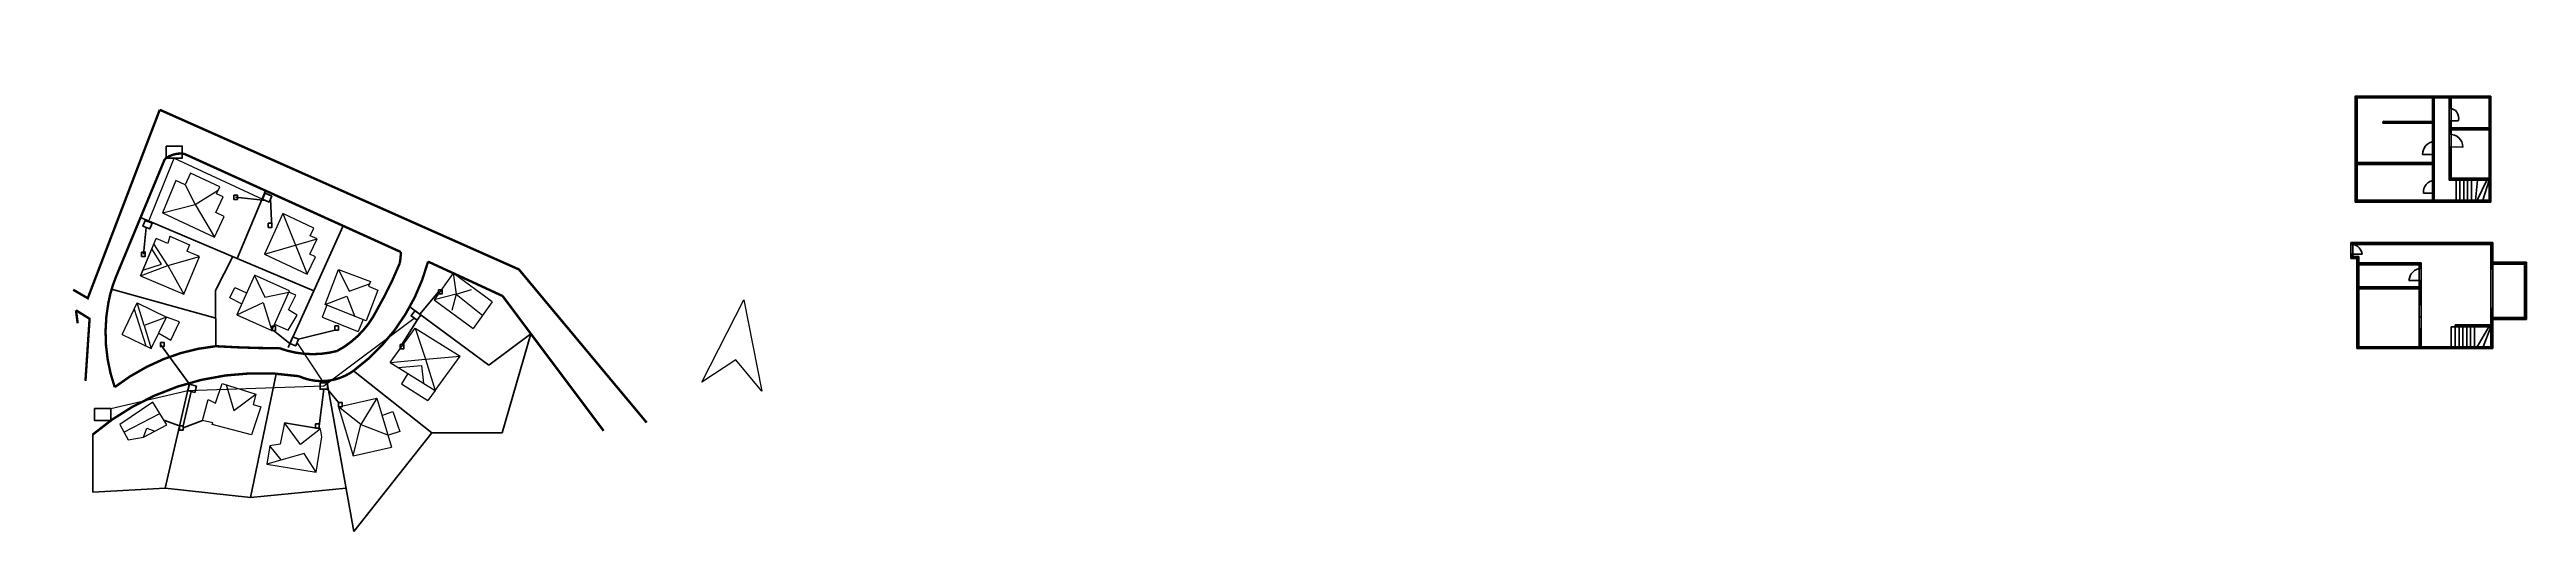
# Model space of a CAD drawing. Header units: millimetres. Extents: x 499912 to 1304232, y 32694 to 196796.
# Drawn here: x 499912 to 1304232, y 32694 to 189209 of the extents above; entities that cross this region are included whole.
import ezdxf

# ---------------------------------------------------------------- set-up
doc = ezdxf.new("R2010")
doc.units = ezdxf.units.MM
doc.layers.get('0').update_dxf_attribs({"lineweight": 35})
for name, color, linetype in [('acotaciones', 250, 'Continuous'), ('canalizacion', 1, 'Continuous'), ('Cesped', 71, 'Continuous')]:
    doc.layers.add(name, color=color, linetype=linetype)
doc.layers.add('canalizacion secundarias', color=5, linetype='Continuous', lineweight=35)
doc.layers.add('delineado', color=250, linetype='Continuous', lineweight=30)
doc.styles.get("Standard").update_dxf_attribs({"font": 'arial.ttf'})
pattern_1 = [(0, (0, 0), (0, 6.985), [5.08, -1.905]), (90, (0, 0), (-6.985, 4.277078946022131e-16), [5.08, -1.905])]
pattern_2 = [(45, (0, 0), (-2.245064030267288, 2.245064030267288), [])]
pattern_3 = [(45, (-46524390.37038226, -9704665.716591738), (-140.3165018917055, 140.3165018917055), [])]

# ---------------------------------------------------------------- blocks, each defined once
blk = doc.blocks.new('a')
for p, q in [((446.5062184545122, 500.5730479286747), (454.2112254192421, 495.923884257144)), ((454.2112254192421, 495.923884257144), (452.7140620038085, 493.3883842733798)), ((421.2833874735584, 462.5902407441976), (429.3281442330606, 474.7650745444953)), ((427.7733692107921, 472.4120975609942), (430.4598659253551, 456.5267052360815)), ((432.6083304663625, 455.1070657631881), (440.6530872258647, 467.2818995634858)), ((421.2833874735584, 462.5902407441976), (432.6083304663625, 455.107065763188)), ((530.6244635980684, 436.0711806587619), (542.9329030391742, 448.8811855256881)), ((542.9329030391742, 448.8811855256881), (559.9642829651174, 434.7824342969387)), ((542.9329030391742, 448.8811855256881), (545.3700623721656, 435.4408419680155)), ((530.6244635980684, 436.0711806587619), (547.6558435240115, 421.9724294300125)), ((530.6244635980684, 436.0711806587619), (545.3700623721656, 435.4408419680155)), ((545.3700623721656, 435.4408419680155), (559.9642829651174, 434.7824342969387)), ((545.3700623721656, 435.4408419680155), (547.6558435240115, 421.9724294300125)), ((547.6558435240115, 421.9724294300125), (559.9642829651174, 434.7824342969387)), ((533.5932474543979, 433.6135908906798), (533.5932474543979, 433.6135908906798)), ((533.5932474543979, 433.6135908906798), (543.3477154801219, 433.0841889473629)), ((537.3644515890091, 430.4917493747304), (534.1063594782672, 426.5559536669084)), ((534.1063594782673, 426.5559536669084), (544.1061165347431, 418.2780520699609)), ((543.3477154801219, 433.0841889473629), (543.1968403143836, 425.6636380845137)), ((506.7834450962473, 420.617120153689), (523.154566633053, 422.0899547128642)), ((506.7834450962473, 420.617120153689), (510.1168987218971, 399.5145306474961)), ((523.154566633053, 422.0899547128642), (526.4880202587028, 400.9873652066713)), ((547.6558435240115, 421.9724294300125), (544.1061165347431, 418.2780520699609)), ((510.1168987218971, 399.5145306474961), (526.4880202587028, 400.9873652066713))]:
    blk.add_line(p, q)
at = {"layer": 'delineado'}
for p, q in [((455.6923828636675, 520.9542773485861), (458.7846569574384, 512.3316460526521)), ((458.7846569574384, 512.3316460526521), (469.0937984016254, 516.8554460482814)), ((444.8374249171555, 510.5844112526312), (458.7846569574384, 512.3316460526521)), ((458.7846569574384, 512.3316460526521), (465.0018176447411, 497.6929083628711)), ((432.1735773087441, 485.8639260906493), (440.778250399649, 500.4362488293581)), ((439.5228604906769, 498.3102009570925), (432.1735773087441, 485.8639260906493)), ((441.5741030253921, 489.5317415232021), (438.3838393291721, 496.3812277356449)), ((444.0748716618073, 488.5326020021166), (439.5228604906769, 498.3102009570925)), ((445.2540681111968, 497.6811539930381), (440.778250399649, 500.4362488293581)), ((446.5062184545122, 500.5730479286747), (445.2540681111968, 497.6811539930381)), ((494.5320919157415, 503.7238653961887), (501.2209882133138, 477.1459654320461)), ((432.1735773087441, 485.8639260906493), (444.0748716618073, 488.5326020021166)), ((432.1735773087441, 485.8639260906493), (449.0742777438754, 475.8843912656812)), ((433.4363821782733, 488.0025314647737), (441.5741030253921, 489.5317415232021)), ((444.0748716618073, 488.5326020021166), (457.6789508347803, 490.4567140043899)), ((444.0748716618073, 488.5326020021166), (449.0742777438754, 475.8843912656812)), ((449.0742777438754, 475.8843912656812), (457.6789508347803, 490.4567140043899)), ((457.6789508347803, 490.4567140043899), (452.7140620038084, 493.3883842733796)), ((484.6952206157803, 487.852893332898), (507.2749154271814, 491.2896037726239)), ((479.3354963161837, 479.6739850734175), (482.3658061694121, 470.0422004006052)), ((514.4038027557303, 477.3532671275929), (517.691173375908, 467.8438130080976)), ((445.7608150300402, 464.5818179401176), (440.6530872258647, 467.2818995634858)), ((482.3658061694121, 470.0422004006052), (492.6967144924496, 470.8065435809008)), ((507.027331708101, 463.6135932221405), (516.3408803045422, 465.8956496859864)), ((516.3408803045422, 465.8956496859864), (518.5081261217706, 457.3740364710013)), ((517.691173375908, 467.8438130080976), (526.456295549473, 469.7105951486319)), ((561.6750849213806, 469.4781996917437), (552.285249746983, 459.4687634962738)), ((576.1928435252086, 455.4446790230851), (561.6750849213806, 469.4781996917437)), ((561.6750849213806, 469.4781996917437), (561.6750849213806, 460.6613906385355)), ((436.5384177074739, 461.0548104137251), (441.1293210636213, 457.520931878058)), ((441.1293210636213, 457.520931878058), (445.7608150300402, 464.5818179401176)), ((507.6216934890064, 463.2801898011783), (504.9748388361642, 458.5616142067195)), ((504.9748388361642, 458.5616142067195), (519.1335409303724, 450.6193812667045)), ((521.7803955832146, 455.3379568611633), (519.1335409303724, 450.6193812667045)), ((561.6750849213806, 460.6613906385355), (552.285249746983, 459.4687634962738)), ((552.285249746983, 459.4687634962738), (566.803008350811, 445.4352428276153)), ((561.6750849213806, 460.6613906385355), (559.0312442267533, 454.0782585882654)), ((561.6750849213806, 460.6613906385355), (568.3151503688251, 461.6734742351523)), ((561.6750849213806, 460.6613906385355), (571.5425302497515, 450.3383057475312)), ((576.1928435252086, 455.4446790230851), (566.803008350811, 445.4352428276153)), ((461.6112646167749, 436.0607133489448), (463.3284325365739, 424.9228357826976)), ((416.6383740958897, 422.0822301464066), (432.5083589174057, 427.7876555168393)), ((463.3284325365739, 424.9228357826976), (473.2832575010107, 430.4586231125686)), ((424.4566482821501, 418.9545728405628), (429.4589449447922, 420.7714667151376)), ((483.5910188363669, 416.9833324045412), (480.5593142391954, 408.3530888696278)), ((498.1431323127363, 412.4410929794794), (483.5910188363669, 416.9833324045412)), ((515.023673605243, 412.0678311835746), (506.7834450962473, 420.617120153689)), ((523.154566633053, 422.0899547128642), (515.023673605243, 412.0678311835746)), ((524.1527068812015, 414.6277489946156), (528.9318328469781, 415.6138786539377)), ((528.9318328469781, 415.6138786539377), (530.7602230460543, 406.9391488879392)), ((476.1633780931443, 408.3530888696278), (473.8896180176016, 400.9341047586786)), ((480.5593142391954, 408.3530888696278), (476.1633780931443, 408.3530888696278)), ((493.8987556752763, 394.8777886843454), (498.1431323127363, 409.1101224556351)), ((498.1431323127363, 409.1101224556351), (498.1431323127363, 412.4410929794794)), ((510.1168987218971, 399.5145306474961), (515.023673605243, 412.0678311835746)), ((515.023673605243, 412.0678311835746), (525.8830787237057, 406.081969157096)), ((530.7602230460543, 406.9391488879392), (525.8830787237057, 406.081969157096)), ((473.8896180176016, 400.9341047586786), (493.8987556752763, 394.8777886843454))]:
    blk.add_line(p, q, dxfattribs=at)
at = {"layer": 'delineado', "const_width": 1}
for points in [[(449.4197176612251, 553.4419995314356), (409.1290508291422, 479.5038494065211), (403.5699256719963, 483.8107686104922)], [(449.4197176612251, 553.4419995314356), (589.0548799434146, 467.3661593978268), (633.3503326368118, 396.8892505870717)], [(422.1600520460054, 487.0676425423222), (448.7203969830895, 532.699105891927)], [(457.1043761538974, 533.8356762632852), (541.2159989329107, 481.1448627611968)], [(403.5699256719963, 475.19693020255), (403.5699256719963, 469.7153906392432)], [(403.5699256719963, 475.19693020255), (408.7370342110771, 470.8900015213258), (403.5699256719963, 445.4400106218527)], [(551.9185482561618, 475.6883542160341), (580.8002881914617, 457.3047746649027)], [(580.8002881914617, 457.3047746649027), (615.088526439904, 395.8861780055031)]]:
    blk.add_lwpolyline(points, dxfattribs=at)
for points in [[(457.1043761538975, 533.8356762632852, 0.2147630325376648), (448.7203969830896, 532.6991058919272)], [(422.1600520460054, 487.0676425423222, 0.05182465949486983), (417.4084362090998, 476.5286341880973, 0.1311070229519766), (415.3123701244294, 441.2143873041696)], [(415.3123701244294, 441.2143873041696, -0.06765672945404481), (437.1761777434994, 450.1017569749997, -0.07147395197555036), (459.3977168043821, 452.5172165155964, 0.01451068734836741), (485.7025552057256, 448.1103926178525, 0.1546494233904748), (509.3157068403562, 443.7746214449617, 0.1573708507869916), (528.1954313980684, 458.7143546830275, 0.03326030842350013), (540.1070623119922, 476.5357345131615, 0.03466331380934071), (541.2159989329107, 481.1448627611968, 0.2334157476798144)], [(514.9966809791986, 434.6675177390457, 0.1703186943327554), (551.9185482561616, 475.6883542160336)], [(492.1167532823038, 435.4710285048631, 0.2176721656588614), (403.5699256719959, 422.8281635520248)], [(492.1167532823018, 435.4710285048644, 0.2689059992302544), (514.9966809791973, 434.667517739045)]]:
    blk.add_lwpolyline(points, format="xyb", dxfattribs=at)
at = {"layer": 'delineado'}
for points in [[(444.8374249171555, 510.5844112526312), (465.0018176447411, 497.6929083628711), (470.1543011872233, 505.7522248414454), (466.8642178023134, 507.8556414946082), (470.7511372055543, 513.9354112481935), (468.2494688587626, 515.5347782689403), (469.9381279444882, 518.1761138276224), (458.564849935282, 525.4472798033348), (455.6923828636675, 520.9542773485861), (452.0820713667483, 523.2624222912203), (444.8374249171555, 510.5844112526312)], [(484.6952206157803, 487.852893332898), (501.2209882133138, 477.1459654320461), (505.6154329836353, 483.9286367703625), (503.4251863821385, 485.3476820467109), (507.2749154271814, 491.2896037726239), (504.6452483503526, 492.9089326156427), (506.580712512914, 495.88308451991), (494.5320919157415, 503.7238653961887), (484.6952206157803, 487.852893332898)], [(472.4475338142464, 468.6015719731123), (467.8716742261931, 471.7925014816192), (470.5980520279491, 475.7021842156193), (475.116227845041, 472.8915028110002)], [(479.3354963161837, 479.6739850734175), (469.8071383887509, 464.3571311982068), (483.4175741072613, 455.8903073889016), (492.9670104716832, 471.2410448925127), (479.3565747531728, 479.707868701818)], [(514.4038027557303, 477.3532671275929), (526.97738393912, 470.6028407199119), (526.97738393912, 470.6028407199119), (525.935207159826, 468.8183495773519), (529.5154757766493, 466.7274045863133), (522.9645593232756, 454.6737078219431), (507.027331708101, 463.6135932221405), (514.4038027557303, 477.3532671275929)], [(430.9410043967473, 465.0992760179106), (432.6083304663625, 455.1070657631881), (440.6530872258647, 467.2818995634858), (430.9410043967473, 465.0992760179106), (429.3281442330606, 474.7650745444953), (440.6530872258647, 467.2818995634858)], [(469.8071383887509, 464.3571311982068), (481.4016490157264, 468.0049452835301), (483.4175741072613, 455.8903073889016)], [(484.9732784287068, 458.3911051072588), (490.2038098149569, 455.1372792494876), (494.8171092683266, 460.8387792983492), (491.4469828247487, 463.5656761407072), (495.4146447185303, 469.1157647677792), (492.6967144924496, 470.8065435809008)], [(456.1542159390228, 428.944546463299), (459.9446719031503, 436.7770317111883), (473.2832575010107, 430.4586231125686), (471.6158334456122, 426.3706095254638), (474.6607291623529, 424.8647470301401), (469.1904893650317, 413.8037704933504), (453.5772878534081, 420.3143029283856), (453.8395617814467, 420.9736458282371), (449.7876632310545, 422.5854131636625), (453.2741198433359, 430.9128489505256), (456.1542159390228, 428.944546463299)], [(417.9385360655906, 418.6517556152576), (424.4566482821501, 418.9545728405628), (426.2756808390295, 422.4369519770589), (429.4589449447922, 420.7714667151376), (434.7644096175063, 422.7397692023642), (430.2523082173051, 432.8355418313143), (415.3382121261889, 425.5127046775556), (417.9385360655906, 418.6517556152576)], [(488.8964590126343, 407.1418199684085), (483.5910188363669, 416.9833324045412), (498.1431323127363, 412.4410929794794), (488.8964590126343, 407.1418199684085)], [(493.8987556752763, 394.8777886843454), (489.9575715443352, 403.2052244712086), (473.8896180176016, 400.9341047586786)], [(480.1087185267525, 401.8131415157266), (476.1633780931443, 408.3530888696278)]]:
    blk.add_lwpolyline(points, dxfattribs=at)
blk = doc.blocks.new('b')
h = blk.add_hatch()
h.set_pattern_fill('ANSI31', color=256)
h.set_pattern_definition(pattern_2)
h.paths.add_polyline_path([(879706.8054644074, 157857.275825542), (879696.8054644074, 157857.275825542), (879696.8054644074, 157757.0086199714), (879706.8054644073, 157757.0086199714)])
h.paths.add_polyline_path([(879706.8054644073, 157562.0756293147), (879696.8054644074, 157562.0756293147), (879696.8054644074, 157508.9240266843), (880083.0717939901, 157508.9240266843), (880083.0717939901, 157518.9240266843), (879706.8054644073, 157518.9240266843)])
h.paths.add_polyline_path([(880402.1548885889, 157716.7170849941), (880392.1548885889, 157716.7170849941), (880392.1548885889, 157518.9240266843), (880207.3631724096, 157518.9240266843), (880207.3631724096, 157508.9240266843), (880402.1548885889, 157508.9240266843)])
h.paths.add_polyline_path([(880402.1548885889, 158060.3577875467), (880057.258084077, 158060.3577875467), (880057.258084077, 158050.3577875467), (880392.1548885889, 158050.3577875467), (880392.1548885889, 157922.4015132086), (880402.1548885889, 157922.4015132086)])
h.paths.add_polyline_path([(879865.9318383968, 158060.3577875467), (879664.7492535681, 158060.3577875467), (879664.7492535681, 158050.3577875467), (879674.7492535682, 158050.3577875467), (879865.9318383968, 158050.3577875467)])
h.paths.add_polyline_path([(879706.8054644074, 157987.83456609), (879674.7492535684, 157987.83456609), (879674.7492535684, 157998.9779017594), (879664.7492535682, 157998.9779017594), (879664.7492535682, 157977.83456609), (879696.8054644074, 157977.83456609), (879696.8054644074, 157920.2026709226), (879706.8054644074, 157920.2026709226)])
h = blk.add_hatch()
h.set_pattern_fill('ANSI31', color=256)
h.set_pattern_definition(pattern_2)
h.paths.add_polyline_path([(880030.8074579242, 157954.4308733227), (879706.8054644074, 157954.71908323), (879706.8054644074, 157944.71908323), (880020.8074579242, 157944.71908323), (880020.8074579242, 157925.3719364942), (880030.8074579242, 157925.3719364942)])
h.paths.add_polyline_path([(880030.8074579242, 157862.3719364942), (880020.8074579242, 157862.3719364942), (880020.8074579242, 157829.8166767544), (880020.8074579242, 157738.1921795611), (880030.8074579242, 157738.1921795611), (880030.8074579242, 157829.8166767544)])
h.paths.add_polyline_path([(880030.8074579242, 157611.7193704216), (880020.8074579242, 157611.7193704216), (880020.8074579242, 157518.9240266843), (880030.8074579242, 157518.9240266843)])
h.paths.add_polyline_path([(880392.1548885889, 157632.8205558392), (880207.4127841681, 157632.8205558392), (880207.4127841681, 157622.8205558392), (880392.1548885889, 157622.8205558392)])
h = blk.add_hatch()
h.set_pattern_fill('ANSI31', color=256)
h.set_pattern_definition(pattern_2)
h.paths.add_polyline_path([(880577.497790128, 157958.6640733122), (880402.1548885889, 157958.6640733122), (880402.1548885889, 157948.6640733122), (880567.4977901281, 157948.6640733122), (880567.497790128, 157670.4920602468), (880402.1548885889, 157670.4920602468), (880402.1548885889, 157660.4920602468), (880577.497790128, 157660.4920602468)])
h = blk.add_hatch()
h.set_pattern_fill('ANSI31', color=256)
h.set_pattern_definition(pattern_2)
h.paths.add_polyline_path([(880020.8074579242, 157829.8166767544), (879706.8054644073, 157829.8166767544), (879706.8054644073, 157819.8166767544), (879995.1623472605, 157819.8166767544), (880020.8074579242, 157819.8166767544)])
for p, q in [((879664.7492535681, 158060.3577875467), (879664.7492535682, 157977.83456609)), ((880402.1548885889, 158060.3577875467), (879664.7492535682, 158060.3577875467)), ((879664.7492535681, 158050.3577875467), (879674.7492535682, 158050.3577875467)), ((880392.1548885889, 158050.3577875467), (879674.7492535684, 158050.3577875467)), ((879674.7492535682, 158050.3577875467), (879674.7492535684, 157987.83456609)), ((879865.9318383968, 158060.3577875467), (879865.9318383968, 158050.3577875467)), ((879865.9318383968, 158055.3577875467), (880057.258084077, 158055.3577875467)), ((880057.258084077, 158060.3577875467), (880057.258084077, 158050.3577875467)), ((880392.1548885889, 157726.7170849941), (880392.1548885889, 158050.3577875467)), ((880402.1548885889, 157716.7170849941), (880402.1548885889, 158060.3577875467)), ((879664.7492535682, 158022.2960667285), (879664.7492535682, 158032.2960667285)), ((879664.7492535681, 157998.9779017594), (879674.7492535684, 157998.9779017594)), ((879664.7492535682, 157977.83456609), (879696.8054644074, 157977.83456609)), ((879674.7492535684, 157998.9779017594), (879723.4709013655, 157998.9779017594)), ((879674.7492535684, 157987.83456609), (879706.770586864, 157987.83456609)), ((879674.7492535684, 157987.83456609), (879684.7492535684, 157987.83456609)), ((879696.8054644074, 157977.83456609), (879696.8054644074, 157716.7170849941)), ((879696.8054644074, 157920.2026709226), (879706.8054644074, 157920.2026709226)), ((879701.8054644074, 157920.2026709226), (879701.8054644074, 157857.275825542)), ((879706.8054644074, 157987.83456609), (879706.8054644073, 157726.7170849941)), ((879706.8054644074, 157954.71908323), (880030.8074579242, 157954.4308733227)), ((879706.8054644074, 157944.71908323), (880020.8074579242, 157944.71908323)), ((879706.8054644074, 157920.2026709226), (879706.8054644074, 157857.275825542)), ((880020.8074579242, 157829.8166767544), (880020.8074579242, 157944.71908323)), ((880020.8074579242, 157925.3719364942), (880030.8074579242, 157925.3719364942)), ((880030.8074579242, 157829.8166767544), (880030.8074579242, 157954.4308733227)), ((880030.8074579242, 157925.3719364942), (880030.8074579242, 157862.3719364942)), ((880392.1548885889, 157922.4015132086), (880402.1548885889, 157922.4015132086)), ((880402.1548885889, 157958.6640733122), (880577.497790128, 157958.6640733122)), ((880402.1548885889, 157948.6640733122), (880567.4977901282, 157948.6640733122)), ((880402.1548885889, 157922.4015132086), (880402.1548885889, 157716.7170849941)), ((880567.4977901281, 157948.6640733122), (880567.497790128, 157670.4920602468)), ((880577.497790128, 157958.6640733122), (880577.497790128, 157660.4920602468)), ((879696.8054644074, 157878.2281595408), (879696.8054644074, 157888.2281595408)), ((879706.8054644074, 157857.275825542), (879696.8054644074, 157857.275825542)), ((879706.8054644074, 157829.8166767544), (880020.8074579242, 157829.8166767544)), ((879706.8054644074, 157819.8166767544), (879995.1623472605, 157819.8166767544)), ((880020.8074579242, 157862.3719364942), (879966.9105900961, 157862.3719364942)), ((879995.1623472605, 157819.8166767544), (880020.8074579242, 157819.8166767544)), ((880030.8074579242, 157862.3719364942), (880020.8074579242, 157862.3719364942)), ((880020.8074579242, 157829.8166767544), (880020.8074579242, 157518.9240266843)), ((880030.8074579242, 157829.8166767544), (880030.8074579242, 157518.9240266843)), ((879696.8054644074, 157757.0086199714), (879706.8054644073, 157757.0086199714)), ((879696.8054644074, 157716.7170849941), (879696.8054644074, 157508.9240266843)), ((879696.8054644074, 157659.3785003761), (879706.8054644074, 157659.3785003761)), ((879701.8054644075, 157659.3785003761), (879701.8054644075, 157757.0086199714)), ((879701.8054644074, 157562.0756293147), (879701.8054644075, 157659.3785003761)), ((879706.8054644073, 157726.7170849941), (879706.8054644073, 157518.9240266843)), ((880020.8074579242, 157738.1921795611), (880030.8074579242, 157738.1921795611)), ((880020.8074579242, 157674.3703517193), (880030.8074579242, 157674.3703517193)), ((880392.1548885889, 157726.7170849941), (880392.1548885889, 157518.9240266843)), ((880402.1548885889, 157716.7170849941), (880392.1548885889, 157716.7170849941)), ((880402.1548885889, 157716.7170849941), (880402.1548885889, 157508.9240266843)), ((880567.497790128, 157670.4920602468), (880402.154888589, 157670.4920602468)), ((880577.497790128, 157660.4920602468), (880402.154888589, 157660.4920602468)), ((879696.8054644074, 157562.0756293147), (879706.8054644074, 157562.0756293147)), ((879706.8054644074, 157518.9240266843), (880392.1548885889, 157518.9240266843)), ((880020.8074579244, 157611.7193704216), (880030.8074579242, 157611.7193704216)), ((880083.0717939901, 157518.9240266843), (880083.0717939901, 157508.9240266843)), ((880207.4127841681, 157622.8205558392), (880187.07507459, 157622.8205558392)), ((880187.07507459, 157622.8205558392), (880187.07507459, 157518.9240266843)), ((880207.3631724096, 157508.9240266843), (880207.3631724096, 157518.9240266843)), ((880207.4127841681, 157632.8205558392), (880392.1548885889, 157632.8205558392)), ((880207.4127841681, 157632.8205558392), (880207.4127841681, 157622.8205558392)), ((880207.4127841681, 157622.8205558392), (880392.1548885889, 157622.8205558392)), ((880207.4127841681, 157622.8205558392), (880207.4127841681, 157518.9240266843)), ((880227.4127841681, 157622.8205558392), (880227.4127841681, 157518.9240266843)), ((880247.4127841681, 157622.8205558392), (880247.4127841681, 157518.9240266843)), ((880267.4127841681, 157622.8205558392), (880267.4127841681, 157518.9240266843)), ((880287.4127841681, 157622.8205558392), (880287.4127841681, 157518.9240266843)), ((880307.4127841681, 157622.8205558392), (880307.4127841681, 157518.9240266843)), ((880381.3206251378, 157622.8205558391), (880322.0604943592, 157518.9240266843)), ((880392.1548885889, 157622.8205558392), (880353.232866988, 157518.9240266843)), ((879696.8054644074, 157508.9240266843), (880402.1548885889, 157508.9240266843)), ((880083.0717939901, 157513.9240266843), (880207.3631724096, 157513.9240266843)), ((880083.0717939901, 157508.9240266843), (880207.3631724096, 157508.9240266843))]:
    blk.add_line(p, q)
for centre, radius, start, end in [((879665.4282844169, 157992.728644458), 58.37806607843014, 6.145175532653155, 80.81251280753195), ((880037.1655882131, 157856.8229179714), 70.4737991524817, 95.17625069574571, 175.4839275358188)]:
    blk.add_arc(centre, radius, start, end)
blk = doc.blocks.new('c')
for p, q in [((764687.9208401269, 157768.5468208005), (764687.9208401269, 157833.7862584)), ((764687.9208401269, 157833.7862584), (764697.9208401269, 157833.7862584)), ((764697.9208401269, 157768.5468208005), (764697.9208401269, 157833.7862584)), ((764687.9208401269, 157768.5468208005), (764697.9208401269, 157768.5468208005))]:
    blk.add_line(p, q)

msp = doc.modelspace()

# ---------------------------------------------------------------- hatches: boundary and pattern name
h = msp.add_hatch()
h.set_pattern_fill('ANSI31', color=256, scale=62.5)
h.set_pattern_definition(pattern_3)
h.paths.add_polyline_path([(1249249.474019689, 173481.6451299309), (1292083.813031045, 173481.6451299309), (1292083.813031045, 171439.5313208122), (1292708.813031045, 171439.5313208122), (1292708.813031045, 174106.6451299309), (1248624.474019689, 174106.6451299309), (1248624.474019689, 162048.9300119705), (1249249.474019689, 162048.9300119705)])
h.paths.add_polyline_path([(1292708.813031045, 168163.8196979227), (1292083.813031045, 168163.8196979227), (1292083.813031045, 156874.3401029816), (1292708.813031045, 156874.3401029816)])
h.paths.add_polyline_path([(1292083.813031045, 163791.8180267311), (1279811.436328541, 163791.8180267341), (1279811.436328541, 163166.8180267341), (1292083.813031045, 163166.8180267311)], flags=17)
h.paths.add_polyline_path([(1279811.436328541, 166062.1218331987), (1279186.436328541, 166062.1218331987), (1279186.436328541, 161671.0367897801), (1279811.436328541, 161671.0367897801)])
h.paths.add_polyline_path([(1279811.436328541, 173481.6451299309), (1279186.436328541, 173481.6451299309), (1279186.436328541, 170139.5866831633), (1279811.436328541, 170139.5866831633)], flags=17)
h.paths.add_polyline_path([(1274298.685682441, 173481.6451299309), (1273673.685682441, 173481.6451299309), (1273673.685682441, 159240.228831103), (1274298.685682441, 159240.228831103)])
h.paths.add_polyline_path([(1273673.685682441, 165794.4684224246), (1257650.985709012, 165919.5946317529), (1257646.105039939, 165294.6136887883), (1273673.685682441, 165169.4493648086)], flags=17)
h.paths.add_polyline_path([(1274298.685682441, 155162.7639811384), (1273673.685682441, 155162.7639811384), (1273673.685682441, 146615.8593312764), (1274298.685682441, 146615.8593312764)])
h.paths.add_polyline_path([(1273673.685682441, 152530.4591880747), (1249249.474019701, 152530.4591880747), (1249249.474019701, 151905.4591880747), (1273673.685682441, 151905.4591880747)])
h.paths.add_polyline_path([(1249249.474019701, 155486.1408002368), (1248624.474019689, 155486.1408002368), (1248624.474019689, 139642.0350760323), (1253713.781764495, 139642.0350760323), (1253713.781764495, 140267.0350760323), (1249249.474019701, 140267.0350760323)])
h.paths.add_polyline_path([(1292708.813031045, 150366.6280977529), (1292083.813031034, 150366.6280977529), (1292083.813031034, 140267.0350760323), (1269139.815413078, 140267.0350760323), (1269139.815413071, 139642.0350760323), (1292708.813031045, 139642.0350760323)])
h = msp.add_hatch()
h.set_pattern_fill('ANSI31', color=256, scale=62.5)
h.set_pattern_definition(pattern_3)
h.paths.add_polyline_path([(1279811.436328541, 157593.5719398155), (1279186.436328541, 157593.5719398155), (1279186.436328541, 147385.5681482105), (1279184.916843075, 146760.5681482105), (1292083.813031034, 146760.5681482076), (1292083.813031034, 147385.5681482076), (1280650.786191253, 147385.5681482105), (1279811.436328541, 147385.5681482105)])
at = {"layer": 'Cesped'}
h = msp.add_hatch(dxfattribs=at)
h.set_pattern_fill('ANGLE', color=256)
h.set_pattern_definition(pattern_1)
h.paths.add_polyline_path([(742600.6300069666, 101495.4834220544), (743201.2152798788, 101460.3481378894), (743209.2247131262, 101597.2574519032), (742608.6394402138, 101632.3927360682)], flags=9)
h.paths.add_polyline_path([(744824.868043503, 101365.483900921), (745103.4026398906, 101349.1891420661), (745111.3692991284, 101485.3672981947), (744832.8347027411, 101501.6620570495)], flags=9)
h.paths.add_polyline_path([(747651.9778604386, 101199.9707775389), (748252.563133351, 101164.8354933739), (748260.5725665982, 101301.7448073877), (747659.987293686, 101336.8800915527)], flags=9)
h.paths.add_polyline_path([(748009.357752873, 104580.7751289482), (748366.2846605243, 104559.8942833929), (748374.3903352927, 104698.4487026485), (748017.4634276413, 104719.3295482038)], flags=9)
h.paths.add_polyline_path([(742226.9521190411, 104919.0559264864), (742528.4572589903, 104901.4173508384), (742536.5629337586, 105039.971770094), (742235.0577938095, 105057.6103457419)], flags=9)
h.paths.add_polyline_path([(773381.1055367304, 125617.507902053), (773979.9228916335, 125559.5861125506), (773993.1267326613, 125696.0924122835), (773394.3093777582, 125754.0142017859)], flags=9)
h.paths.add_polyline_path([(771483.7086302921, 125801.6505479771), (771761.4233159169, 125774.7880473652), (771774.55664244, 125910.5653414921), (771496.8419568152, 125937.427842104)], flags=9)
h.paths.add_polyline_path([(768357.6520270128, 126103.4113488532), (768956.4693819159, 126045.4895593508), (768969.6732229437, 126181.9958590837), (768370.8558680406, 126239.9176485861)], flags=9)
h.paths.add_polyline_path([(768103.8680697739, 122714.5487549129), (768459.7443064606, 122680.1259241423), (768473.1068051243, 122818.2724864888), (768117.2305684376, 122852.6953172594)], flags=9)
h.paths.add_polyline_path([(773927.6213243422, 122151.2347371289), (774228.2389360904, 122122.1569058238), (774241.6014347541, 122260.3034681704), (773940.9838230059, 122289.3812994754)], flags=9)
h.paths.add_polyline_path([(771891.3278970101, 110215.6235107726), (772490.1452519125, 110157.701721261), (772503.3490929424, 110294.2080209937), (771904.5317380402, 110352.1298105053)], flags=9)
h.paths.add_polyline_path([(769993.8839809016, 110399.2801529546), (770271.5986665261, 110372.4176523385), (770284.7319930512, 110508.1949464652), (770007.0173074268, 110535.0574470813)], flags=9)
h.paths.add_polyline_path([(766867.8743872925, 110701.5269575725), (767466.6917421949, 110643.605168061), (767479.8955832248, 110780.1114677937), (766881.0782283226, 110838.0332573052)], flags=9)
h.paths.add_polyline_path([(767268.1485442336, 114074.5643889816), (767624.0247809199, 114040.1415582056), (767637.3872795857, 114178.288120552), (767281.5110428995, 114212.7109513279)], flags=9)
h.paths.add_polyline_path([(773091.9017988018, 113511.2503711968), (773392.5194105497, 113482.1725398871), (773405.8819092154, 113620.3191022335), (773105.2642974677, 113649.3969335431)], flags=9)
h.paths.add_polyline_path([(764745.4888835237, 74971.51140144991), (765268.3523121963, 74673.93621231426), (765336.1875003863, 74793.12806827726), (764813.3240717137, 75090.70325741291)], flags=9)
h.paths.add_polyline_path([(763088.7666579186, 75914.53560272024), (763331.2560439218, 75776.5285803387), (763398.7289614137, 75895.08389768506), (763156.2395754105, 76033.0909200666)], flags=9)
h.paths.add_polyline_path([(760359.2096543256, 77467.85710014854), (760882.0730829982, 77170.28191101289), (760949.9082711879, 77289.47376697586), (760427.0448425154, 77587.04895611151)], flags=9)
h.paths.add_polyline_path([(762102.9491140256, 80382.81397995236), (762413.6860487079, 80205.96550090628), (762482.3363459683, 80326.5895687567), (762171.5994112861, 80503.43804780277)], flags=9)
h.paths.add_polyline_path([(767188.0181580754, 77488.76880581069), (767450.5054656176, 77339.38044566872), (767519.155762878, 77460.00451351912), (767256.6684553359, 77609.3928736611)], flags=9)
h.paths.add_polyline_path([(757575.0999463657, 59364.32666688321), (758097.9633750382, 59066.75147774757), (758165.798563228, 59185.94333371055), (757642.9351345554, 59483.5185228462)], flags=9)
h.paths.add_polyline_path([(755918.3777207604, 60307.35086815353), (756160.8671067636, 60169.343845772), (756228.3400242556, 60287.89916311837), (755985.8506382523, 60425.90618549991)], flags=9)
h.paths.add_polyline_path([(753188.8207171673, 61860.67236558183), (753711.6841458399, 61563.09717644619), (753779.5193340296, 61682.28903240917), (753256.6559053571, 61979.86422154482)], flags=9)
h.paths.add_polyline_path([(754932.5601768673, 64775.62924538566), (755243.2971115496, 64598.78076633958), (755311.94740881, 64719.40483418998), (755001.2104741278, 64896.25331323606)], flags=9)
h.paths.add_polyline_path([(760017.6292209171, 61881.58407124399), (760280.1165284594, 61732.19571110202), (760348.7668257197, 61852.81977895242), (760086.2795181776, 62002.20813909439)], flags=9)
h = msp.add_hatch(dxfattribs=at)
h.set_pattern_fill('ANGLE', color=256)
h.set_pattern_definition(pattern_1)
h.paths.add_polyline_path([(773381.1055367304, 125617.507902053), (773979.9228916335, 125559.5861125506), (773993.1267326613, 125696.0924122835), (773394.3093777582, 125754.0142017859)], flags=9)
h.paths.add_polyline_path([(771483.7086302921, 125801.6505479771), (771761.4233159169, 125774.7880473652), (771774.55664244, 125910.5653414921), (771496.8419568152, 125937.427842104)], flags=9)
h.paths.add_polyline_path([(768357.6520270128, 126103.4113488532), (768956.4693819159, 126045.4895593508), (768969.6732229437, 126181.9958590837), (768370.8558680406, 126239.9176485861)], flags=9)
h.paths.add_polyline_path([(768103.8680697739, 122714.5487549129), (768459.7443064606, 122680.1259241423), (768473.1068051243, 122818.2724864888), (768117.2305684376, 122852.6953172594)], flags=9)
h.paths.add_polyline_path([(773927.6213243422, 122151.2347371289), (774228.2389360904, 122122.1569058238), (774241.6014347541, 122260.3034681704), (773940.9838230059, 122289.3812994754)], flags=9)
h = msp.add_hatch(dxfattribs=at)
h.set_pattern_fill('ANGLE', color=256)
h.set_pattern_definition(pattern_1)
h.paths.add_polyline_path([(847091.2234983891, 105984.8440347457), (847686.2934480598, 105896.3628885546), (847706.463594706, 106032.0149304446), (847111.3936450355, 106120.4960766357)], flags=9)
h.paths.add_polyline_path([(845205.6600801124, 106265.3324884328), (845481.6368243474, 106224.2974157232), (845501.6992532546, 106359.2250141319), (845225.7225090197, 106400.2600868414)], flags=9)
h.paths.add_polyline_path([(842099.2068129436, 106727.1086345613), (842694.2767626143, 106638.6274883702), (842714.4469092605, 106774.2795302602), (842119.3769595899, 106862.7606764513)], flags=9)
h.paths.add_polyline_path([(842671.5197684673, 110075.2512234189), (843025.1689279651, 110022.6670137824), (843045.5814395244, 110159.9490535055), (842691.9322800266, 110212.5332631421)], flags=9)
h.paths.add_polyline_path([(848458.8279146425, 109214.7344752146), (848757.5642582511, 109170.3152702017), (848777.9767698103, 109307.5973099248), (848479.2404262018, 109352.0165149377)], flags=9)
h.paths.add_polyline_path([(840872.3608340791, 91456.31583484047), (841467.4307837525, 91367.83468866735), (841487.6009303946, 91503.486730558), (840892.5309807212, 91591.96787673111)], flags=9)
h.paths.add_polyline_path([(843076.1840315267, 91128.75205011778), (843352.1607757629, 91087.7169774166), (843372.2232046659, 91222.64457582582), (843096.2464604297, 91263.679648527)], flags=9)
h.paths.add_polyline_path([(845877.3209097255, 90712.12667808626), (846472.3908593989, 90623.64553191315), (846492.561006041, 90759.2975738038), (845897.4910563676, 90847.77871997691)], flags=9)
h.paths.add_polyline_path([(846534.3602834741, 94047.6712680099), (846888.0094429735, 93995.08705838407), (846908.4219545285, 94132.36909810784), (846554.7727950291, 94184.95330773367)], flags=9)
h.paths.add_polyline_path([(840805.0559120419, 94899.56341590351), (841103.7922556518, 94855.14421089969), (841124.2047672068, 94992.42625062345), (840825.4684235969, 95036.84545562728)], flags=9)
h.paths.add_polyline_path([(832791.8993112238, 56751.41812215534), (833393.50542923, 56748.7279530588), (833394.1186797079, 56885.86997874207), (832792.5125617016, 56888.56014783861)], flags=9)
h.paths.add_polyline_path([(835019.9135854645, 56742.06557896532), (835298.9216211602, 56740.8179540279), (835299.531596602, 56877.22757903997), (835020.5235609064, 56878.4752039774)], flags=9)
h.paths.add_polyline_path([(837851.8331955357, 56728.79189319879), (838453.439313542, 56726.10172410225), (838454.0525640198, 56863.24374978552), (837852.4464460135, 56865.93391888206)], flags=9)
h.paths.add_polyline_path([(837995.9636450835, 53330.56001078396), (838353.4972394105, 53328.96124741101), (838354.1178587191, 53467.7511746045), (837996.584264392, 53469.34993797745)], flags=9)
h.paths.add_polyline_path([(832203.7293646132, 53356.4608272761), (832505.7469880629, 53355.1103116266), (832506.3676073714, 53493.9002388201), (832204.3499839217, 53495.25075446958)], flags=9)
h.paths.add_polyline_path([(836518.9987611818, 67664.48674355439), (837114.0216960883, 67575.68998028005), (837134.2637907496, 67711.33130469256), (836539.2408558434, 67800.1280679669)], flags=9)
h.paths.add_polyline_path([(838722.6479063417, 67335.75408058039), (838998.6028464482, 67294.57263352424), (839018.7368391354, 67429.48957169155), (838742.781899029, 67470.67101874771)], flags=9)
h.paths.add_polyline_path([(841523.5634092981, 66917.64302317593), (842118.5863442045, 66828.84625990159), (842138.8284388658, 66964.4875843141), (841543.8055039597, 67053.28434758844)], flags=9)
h.paths.add_polyline_path([(842182.3718884541, 70252.8386452972), (842535.9931071494, 70200.06686491157), (842556.4784312526, 70337.33805837578), (842202.8572125573, 70390.10983876142)], flags=9)
h.paths.add_polyline_path([(836453.5201729157, 71107.76953930403), (836752.2329142253, 71063.1918885597), (836772.7182383286, 71200.46308202391), (836474.0054970189, 71245.04073276825)], flags=9)
h.paths.add_polyline_path([(838802.8962990048, 82968.77673868887), (839397.9192339097, 82879.97997540595), (839418.1613285729, 83015.62129981817), (838823.1383936681, 83104.41806310111)], flags=9)
h.paths.add_polyline_path([(841006.6175121472, 82640.52699987833), (841282.5724522532, 82599.3455528182), (841302.7064449424, 82734.26249098525), (841026.7515048365, 82775.44393804538)], flags=9)
h.paths.add_polyline_path([(843807.460947121, 82221.93301831043), (844402.4838820259, 82133.13625502751), (844422.7259766891, 82268.77757943973), (843827.7030417843, 82357.57434272267)], flags=9)
h.paths.add_polyline_path([(843463.5683004555, 78838.07555075707), (843817.1895191501, 78785.30377036636), (843837.6748432553, 78922.57496383025), (843484.0536245607, 78975.34674422097)], flags=9)
h.paths.add_polyline_path([(837734.716584917, 79693.00644476389), (838033.4293262261, 79648.42879401526), (838053.9146503314, 79785.69998747915), (837755.2019090223, 79830.27763822778)], flags=9)

# ---------------------------------------------------------------- linework, layer by layer
for p, q in [((1248624.474019701, 174106.6451299309), (1292708.813031045, 174106.6451299309)), ((1248624.474019689, 139642.0350760323), (1248624.474019689, 174106.6451299309)), ((1249249.474019689, 173481.6451299309), (1292083.813031045, 173481.6451299309)), ((1249249.474019701, 140267.0350760323), (1249249.474019689, 173481.6451299309)), ((1267428.223556051, 173481.6451299324), (1270666.643525373, 173481.6451299309)), ((1273673.685682441, 140267.0350760323), (1273673.685682441, 173481.6451299324)), ((1274298.685682441, 140267.0350760323), (1274298.685682441, 173481.6451299324)), ((1279186.436328541, 147385.5681482105), (1279186.436328541, 173481.6451299309)), ((1279811.436328541, 147385.5681482105), (1279811.436328541, 173481.6451299309)), ((1292083.813031034, 140267.0350760337), (1292083.813031045, 173481.6451299309)), ((1292083.813031045, 171439.5313208122), (1292708.813031045, 171439.5313208122)), ((1292396.313031045, 168163.8196979227), (1292396.313031045, 171439.5313208122)), ((1292708.813031045, 139642.0350760323), (1292708.813031045, 174106.6451299309)), ((1248624.474019689, 155486.1408002368), (1248624.474019689, 162048.9300119705)), ((1248624.474019689, 162048.9300119705), (1249249.474019689, 162048.9300119705)), ((1248936.974019701, 155486.1408002368), (1248936.974019689, 162048.9300119705)), ((1257650.985709012, 165919.5946317529), (1257646.105039939, 165294.6136887898)), ((1273668.805013368, 165169.48747946), (1257646.105039939, 165294.6136887883)), ((1273673.685682441, 165794.4684224246), (1257650.985709012, 165919.5946317529)), ((1273673.685682441, 165794.4684224246), (1273673.685682441, 165794.4684224246)), ((1279811.436328541, 166062.1218331987), (1282103.848447555, 166062.1218331987)), ((1279811.436328541, 163791.8180267341), (1292083.813031045, 163791.8180267311)), ((1279811.436328541, 163166.8180267341), (1292083.813031045, 163166.8180267311)), ((1292083.813031045, 168163.8196979227), (1292708.813031045, 168163.8196979227)), ((1249249.474019701, 155486.1408002368), (1248624.474019689, 155486.1408002368)), ((1270500.189055164, 155133.3935204354), (1274120.254673382, 155162.7639811384)), ((1273673.685682441, 159240.228831103), (1274298.685682441, 159240.228831103)), ((1273673.685682441, 155162.7639811384), (1274298.685682441, 155162.7639811384)), ((1279811.436328541, 157593.5719398155), (1283580.571263444, 157537.7479477217)), ((1292708.813031045, 156874.3401029816), (1292083.813031045, 156874.3401029816)), ((1292396.313031045, 150366.6280977529), (1292396.313031045, 156874.3401029816)), ((1292708.813031045, 150366.6280977529), (1292708.813031045, 156874.3401029816)), ((1249249.474019701, 152530.4591880747), (1273673.685682441, 152530.4591880747)), ((1249249.474019701, 151905.4591880747), (1273673.685682441, 151905.4591880747)), ((1279186.436328541, 147385.5681482105), (1279184.916843075, 146760.5681482105)), ((1279184.916843075, 146760.5681482105), (1292083.813031034, 146760.5681482076)), ((1280650.786191253, 147385.5681482105), (1279811.436328545, 147385.5681482105)), ((1280650.786191253, 147385.5681482105), (1292083.813031034, 147385.5681482076)), ((1281367.299611137, 146760.5681482105), (1281367.299611137, 140267.0350760323)), ((1282617.299611137, 146760.5681482105), (1282617.299611137, 140267.0350760323)), ((1283867.299611137, 146760.5681482105), (1283867.299611137, 140267.0350760323)), ((1285117.299611137, 146760.5681482105), (1285117.299611137, 140267.0350760323)), ((1286367.299611137, 146760.5681482105), (1286367.299611137, 140267.0350760323)), ((1288380.191751783, 146760.5681482105), (1287656.916663951, 140267.0350760323)), ((1291369.453827005, 146760.5681482076), (1288187.21709598, 140267.0350760323)), ((1292083.813031034, 146760.5681482076), (1290115.878307113, 140267.0350760323)), ((1292083.813031034, 150366.6280977529), (1292708.813031045, 150366.6280977529)), ((560793.3871851303, 121380.7763491382), (570070.5254702746, 143361.5372174072)), ((1248624.474019689, 139642.0350760323), (1292708.813031045, 139642.0350760323)), ((1249249.474019708, 140267.0350760323), (1292083.813031034, 140267.0350760323)), ((1253713.781764495, 140267.0350760323), (1253713.781764495, 139642.0350760323)), ((1253713.781764495, 139954.5350760323), (1269146.14602613, 139954.5350760323)), ((1253713.781764495, 139642.0350760323), (1269139.815413071, 139642.0350760323)), ((1269139.815413071, 139642.0350760323), (1269139.815413078, 140267.0350760323)), ((1270761.757626866, 142538.3944813118), (1274264.822863217, 142538.3944813118)), ((529453.6105558411, 134607.9545782216), (560793.3871851303, 121380.7763491382)), ((585718.6028091239, 110860.9097477671), (595272.9048056462, 131936.3196763463)), ((559469.4786073719, 121939.5414904525), (553828.4527263048, 110968.7540336258)), ((560793.3871851303, 121380.7763491382), (585718.6028091239, 110860.9097477671)), ((1262445.005591858, 126535.3022852795), (1262445.005591858, 125910.3022852795)), ((520077.2570082467, 111389.8133496893), (553859.9437008975, 101915.5084284746)), ((553828.4527263048, 110968.7540336258), (553891.4346754903, 92862.26282332337)), ((585718.6028091239, 110860.9097477671), (577374.295155152, 92454.57253531017)), ((616896.1077940452, 105662.617717751), (642542.5900762603, 86699.81335781352)), ((642542.5900762603, 86699.81335781352), (656189.0073224126, 96927.73486739627)), ((646937.7102016332, 64749.83701431914), (656189.0073224126, 96927.73486739627)), ((545347.9467957967, 80930.1365340054), (537499.2638591779, 46750.85678125708)), ((565188.5073105032, 43677.86083037429), (573474.3104055495, 83925.24986458714)), ((598742.6727210659, 32693.68575795422), (589993.7405713932, 81615.06281910394)), ((598620.6107144646, 84877.95249575528), (624083.0912662037, 64749.83701431914)), ((624083.0912662037, 64749.83701431914), (598742.6727210659, 32693.68575795422)), ((624083.0912662037, 64749.83701431914), (646937.7102016332, 64749.83701431914)), ((513927.8536904304, 64164.6355665783), (513927.8536904304, 45433.85930645722)), ((513927.8536904304, 45433.85930645722), (537499.2638591779, 46750.85678125708)), ((537499.2638591779, 46750.85678125708), (565188.5073105032, 43677.86083037429)), ((596220.2321228271, 46798.40911272549), (565188.5073105032, 43677.86083037429))]:
    msp.add_line(p, q)
for points in [[(537795.2103873082, 157829.7001871789), (543007.2711806919, 157829.7001871789), (543007.2711806919, 153945.1982013817), (537795.2103873082, 153945.1982013817)], [(559713.4919610372, 141929.4678373174), (560911.4180899514, 141929.4678373174), (560911.4180899514, 140553.0187905044), (559713.4919610372, 140553.0187905044)], [(569933.2776611956, 142549.9627620701), (572086.7680869891, 141573.701899559), (571228.659956893, 139680.8393323715), (569075.1695310995, 140657.1001948825)], [(530995.7326420707, 133732.6251310157), (533196.2304660456, 132867.5149574901), (532435.8209260977, 130933.3340991542), (530235.3231021231, 131798.4442726797)], [(570951.584539831, 132822.7957240301), (572149.5106687453, 132822.7957240301), (572149.5106687453, 131446.3466772172), (570951.584539831, 131446.3466772172)], [(529778.0916190356, 123415.7908005268), (530976.0177479498, 123415.7908005268), (530976.0177479498, 122039.3417537138), (529778.0916190356, 122039.3417537138)], [(626194.034042454, 111215.6735859239), (627391.9601713682, 111215.6735859239), (627391.9601713682, 109839.2245391109), (626194.034042454, 109839.2245391109)], [(572063.0004567709, 99336.83828645971), (573260.9265856851, 99336.83828645971), (573260.9265856851, 97960.38923964673), (572063.0004567709, 97960.38923964673)], [(592516.5586573587, 99469.84267934228), (593714.484786273, 99469.84267934228), (593714.484786273, 98093.3936325293), (592516.5586573587, 98093.3936325293)], [(618494.2165020417, 104396.8377399558), (620442.4176050615, 103057.0173236884), (619264.749999796, 101344.5987788504), (617316.5488967763, 102684.4191951178)], [(535936.0041861938, 94109.35208883791), (537133.930315108, 94109.35208883791), (537133.930315108, 92732.90304202493), (535936.0041861938, 92732.90304202493)], [(580803.8195883008, 95124.86492735287), (579864.6541167387, 92954.93992803141), (577957.3459831041, 93780.44216580433), (578896.5114546663, 95950.36716512579)], [(613746.7823356345, 93366.15033901656), (614944.7084645487, 93366.15033901656), (614944.7084645487, 91989.70129220358), (613746.7823356345, 91989.70129220358)], [(545359.9285369787, 80487.98751490573), (547632.9590566767, 79836.88188432362), (547060.6539929289, 77838.94665634313), (544787.6234732309, 78490.05228692525)], [(587789.337452977, 80984.61070544133), (590153.7837487627, 80984.61070544133), (590153.7837487627, 78906.32336698286), (587789.337452977, 78906.32336698286)], [(514564.4931088611, 72590.67428713059), (519776.553902245, 72590.67428713059), (519776.553902245, 68706.17230133346), (514564.4931088611, 68706.17230133346)], [(593747.8647941292, 74566.00504598874), (594945.7909230434, 74566.00504598874), (594945.7909230434, 73189.55599917576), (593747.8647941292, 73189.55599917576)], [(542148.9152937162, 66999.06127839492), (543346.8414226305, 66999.06127839492), (543346.8414226305, 65622.61223158194), (542148.9152937162, 65622.61223158194)], [(586294.4053422095, 67642.24572893124), (587492.3314711237, 67642.24572893124), (587492.3314711237, 66265.79668211826), (586294.4053422095, 66265.79668211826)]]:
    msp.add_lwpolyline(points, close=True)
for centre, radius, start, end in [((1279024.540896206, 166965.7023549487), 3209.14205903827, 343.6463980438961, 87.10830374120795), ((1279024.540896206, 166965.7023549487), 3209.14205903827, 272.8916962587921, 278.5009754418905), ((1279494.499453899, 157596.8465034078), 4086.499170686857, 359.1713650939214, 94.32337734965867), ((1274638.705410759, 155214.9699252287), 4139.320274557453, 94.71180533296486, 181.1292400697842), ((1274494.930416443, 142950.8546204902), 3755.88903500487, 92.99506117280087, 186.3047615140038)]:
    msp.add_arc(centre, radius, start, end)
at = {"layer": 'acotaciones'}
for p, q in [((711682.4985559722, 81157.42023910116), (725380.8841808774, 107940.0333768581)), ((725380.8841808774, 107940.0333768581), (731209.987879457, 78246.26613461273)), ((722757.7902054358, 88435.30434443848), (711682.4985559722, 81157.42023910116)), ((731209.987879457, 78246.26613461273), (722757.7902054358, 88435.30434443848)), ((596220.2321228271, 46798.40911272549), (596220.2321228271, 46798.40911272549))]:
    msp.add_line(p, q, dxfattribs=at)
at = {"layer": 'canalizacion'}
for p, q in [((532095.9815540581, 133300.0700442529), (540401.240784, 153945.1982013817)), ((540401.240784, 153945.1982013817), (569075.1695310995, 140657.1001948825)), ((588971.5606005745, 79945.46703617307), (618290.6494482862, 102014.5089869841)), ((588971.5606008698, 80984.61070544133), (580334.2368525197, 94039.90242769214)), ((519776.553902245, 72590.67428713059), (544787.6234732309, 78490.05228692526)), ((544787.6234732309, 78490.05228692526), (588971.5606005745, 79945.46703617307))]:
    msp.add_line(p, q, dxfattribs=at)
at = {"layer": 'canalizacion secundarias'}
for p, q in [((560312.4550262425, 141241.2433141005), (570151.9147439962, 140168.969763627)), ((571657.714021941, 140627.2706159652), (572149.5106687453, 131446.3466772172)), ((531335.5720141104, 131365.889185917), (530377.0546833713, 122727.5662770939)), ((620122.8371815535, 103276.7997554875), (626194.034042454, 110527.4490625174)), ((572661.9635212279, 97960.38923964673), (577957.3459831041, 93780.44216580433)), ((580803.8195883008, 95124.86492735287), (592516.5586573587, 98093.3936325293)), ((619264.749999796, 101344.5987788504), (614345.7454000916, 93366.15033901656)), ((535936.0041861938, 93421.12756543142), (545359.9285369787, 80487.98751490573)), ((543346.8414226305, 66999.06127839492), (545924.1387330799, 78164.49947163419)), ((588971.5606008698, 78906.32336698286), (587492.3314711237, 66954.02120552475)), ((590153.7837487627, 78906.32336698286), (593747.8647941292, 74566.00504598874)), ((537034.5148375035, 68885.75692784134), (542148.9152937162, 66999.06127839471)), ((543346.8414226305, 66310.83675498843), (549592.5764173963, 68782.16355961992))]:
    msp.add_line(p, q, dxfattribs=at)

# ---------------------------------------------------------------- block references
at = {"xscale": 62.5, "yscale": 62.5, "zscale": 62.5}
for name, p in [('c', (-46513808.61617938, -9694472.054466832)), ('c', (-46513808.61617938, -9702940.604360217)), ('c', (-46519321.3668255, -9717995.781818721)), ('b', (-53731861.57538933, -9752237.05943639))]:
    msp.add_blockref(name, p, dxfattribs=at)
at = {"layer": 'acotaciones', "xscale": 778.0973941768383, "yscale": 778.0973941768383, "zscale": 778.0973941768383, "rotation": 7.678006886389483}
msp.add_blockref('a', (246682.9473095756, -303841.6612854296), dxfattribs=at)

# ---------------------------------------------------------------- texts
at = {"char_height": 2.5, "attachment_point": 1}
for s, width, insert in [('Habitacion', 2543.003950846381, (1255003.221170288, 162540.1599700431)), ('Cocina', 6156.854439302348, (1256380.566162767, 162690.9664227326)), ('Habitacion', 4541.073522069026, (1257546.225121135, 161148.9834394053))]:
    msp.add_mtext_dynamic_manual_height_columns(s, width=width, gutter_width=12.5, heights=[0], dxfattribs=dict(at, insert=insert))

doc.saveas('drawing.dxf')
